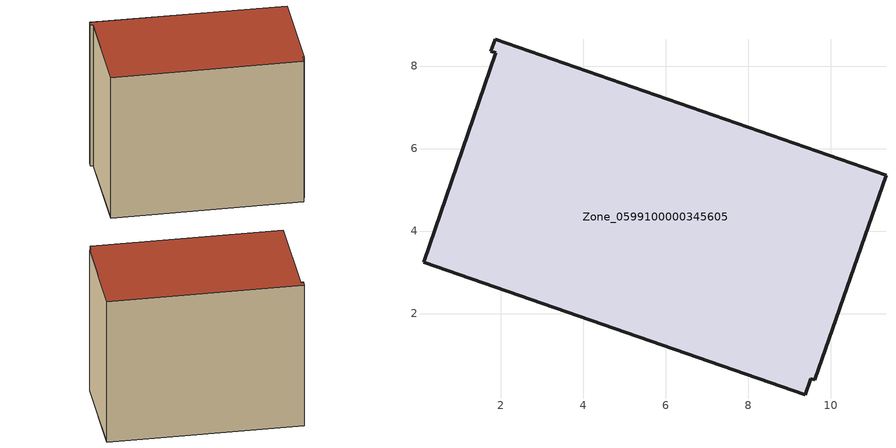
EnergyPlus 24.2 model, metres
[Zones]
Zone_0599100000345605
 floor ground (C_G): 1.86,8.65 11.34,5.35 9.62,0.39 9.52,0.42 9.38,0.03 0.13,3.24 1.89,8.32 1.76,8.36 z0
 wall outside (C_F): 11.34,5.35 1.86,8.65 1.76,8.36 1.89,8.32 0.13,3.24 9.38,0.03 9.52,0.42 9.62,0.39 11.34,5.35 z0:8.1
 roof outside (C_R): 1.89,8.32 0.13,3.24 9.38,0.03 9.52,0.42 9.62,0.39 11.34,5.35 1.86,8.65 1.76,8.36 z8.1
[BUILDING]
Pand.0599100000345605: North Axis=0; Terrain=City; Loads Convergence Tolerance Value=0.04; Temperature Convergence Tolerance Value=0.4; Solar Distribution=FullExterior; Maximum Number of Warmup Days=25; Minimum Number of Warmup Days=1
[Site:Location]
Rotterdam.The.Hague.AP_ZH_NLD Design_Conditions: Latitude=51.96; Longitude=4.45; Time Zone=1; Elevation=-4.5
[SITE:GROUNDTEMPERATURE:BUILDINGSURFACE]
18, 18, 18, 18, 18, 18, 18, 18, 18, 18, 18, 18
[MATERIAL] Thermal Absorptance=0.9; Solar Absorptance=0.7; Visible Absorptance=0.7
Name | Roughness | Thickness | Conductivity | Density | Specific Heat
G.TC.1992-2005 | MediumSmooth | 0.15 | 0.06 | 540 | 1210
F.TC.1992-2005 | Rough | 0.3 | 0.12 | 1920 | 840
R.TC.1992-2005 | MediumRough | 0.2 | 0.08 | 1500 | 1000
[CONSTRUCTION]
C_G: G.TC.1992-2005
C_F: F.TC.1992-2005
C_R: R.TC.1992-2005
[ZONE]
Zone_0599100000345605: Type=1; Multiplier=1; Ceiling Height=Autocalculate; Volume=Autocalculate; Floor Area=autocalculate; Part of Total Floor Area=Yes
[ZONEINFILTRATION:DESIGNFLOWRATE]
Infil_Zone_0599100000345605: Zone or ZoneList or Space or SpaceList=Zone_0599100000345605; Schedule=AlwaysOn; Design Flow Rate Calculation Method=Flow/Area; Flow Rate per Floor Area=0.0015; Constant Term Coefficient=1; Temperature Term Coefficient=0; Velocity Term Coefficient=0; Velocity Squared Term Coefficient=0
[HVACTEMPLATE:ZONE:IDEALLOADSAIRSYSTEM]
Zone_0599100000345605: Maximum Heating Supply Air Temperature=50; Minimum Cooling Supply Air Temperature=13; Maximum Heating Supply Air Humidity Ratio=0.0156; Minimum Cooling Supply Air Humidity Ratio=0.0077; Heating Limit=NoLimit; Cooling Limit=NoLimit; Dehumidification Control Type=ConstantSensibleHeatRatio; Cooling Sensible Heat Ratio=0.7; Dehumidification Setpoint=60; Humidification Control Type=None; Humidification Setpoint=30; Outdoor Air Method=None; Outdoor Air Flow Rate per Person=0.00944; Outdoor Air Flow Rate per Zone Floor Area=0; Outdoor Air Flow Rate per Zone=0; Demand Controlled Ventilation Type=None; Outdoor Air Economizer Type=NoEconomizer; Heat Recovery Type=None; Sensible Heat Recovery Effectiveness=0.7; Latent Heat Recovery Effectiveness=0.65
[ZONECONTROL:THERMOSTAT]
ThermostatControl_Zone_0599100000345605: Zone or ZoneList=Zone_0599100000345605; Control Type Schedule=DualSetpointControlType; Control 1=Thermostat_Zone_0599100000345605; Temperature Difference Between Cutout And Setpoint=0
[THERMOSTATSETPOINT:DUALSETPOINT]
Thermostat_Zone_0599100000345605: Heating Setpoint Temperature Schedule=HeatingSetpoint_Zone_0599100000345605; Cooling Setpoint Temperature Schedule=CoolingSetpoint_Zone_0599100000345605
[SCHEDULE:COMPACT]
HeatingSetpoint_Zone_0599100000345605: Through: 12/31, For: AllDays, Until: 24:00, 21
CoolingSetpoint_Zone_0599100000345605: Through: 12/31, For: AllDays, Until: 24:00, 24
DualSetpointControlType: Through: 12/31, For: AllDays, Until: 24:00, 4
AlwaysOn: Through: 12/31, For: AllDays, Until: 24:00, 1
